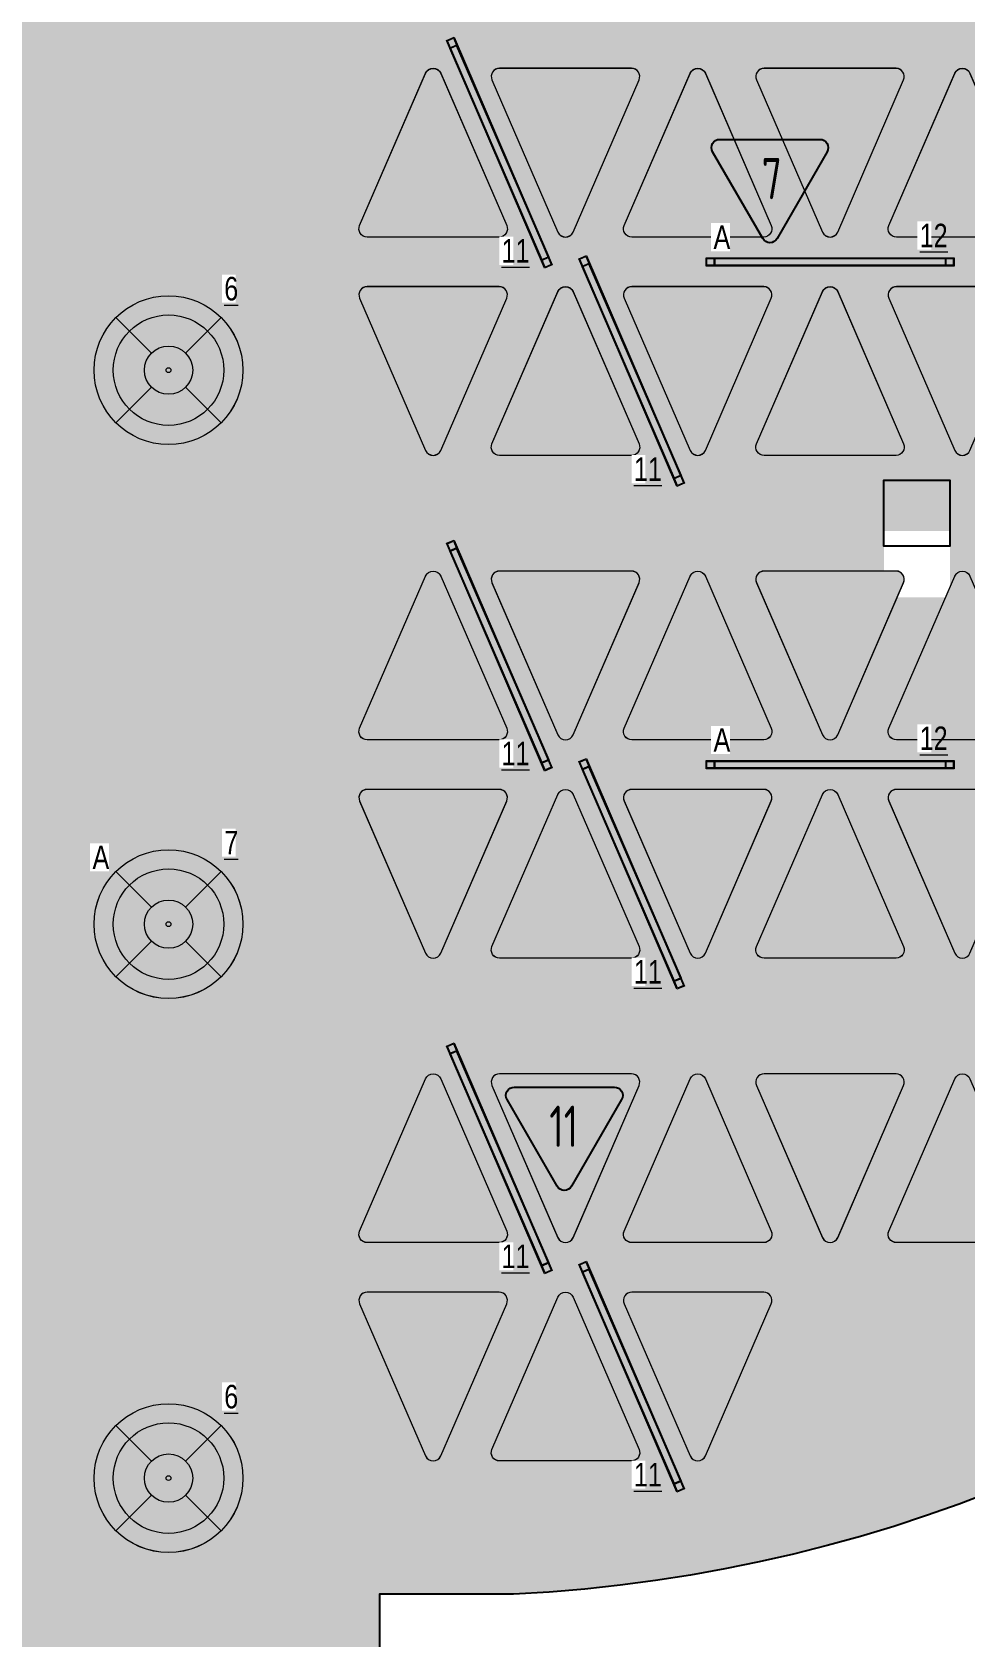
# Model space of a CAD drawing. Header units: millimetres. Extents: x -510890 to 397870, y -45599 to 141350.
# Drawn here: x -64646 to -59006, y 106111 to 115820 of the extents above; entities that cross this region are included whole.
import ezdxf

# ---------------------------------------------------------------- set-up
doc = ezdxf.new("R2010")
doc.units = ezdxf.units.MM
for name, color, linetype, lineweight in [('_ЭОМ_ОБЩ_Освещение_текст тип светильника', 172, 'Continuous', 50), ('_ЭОМ_светильник А', 1, 'Continuous', 35), ('_ЭОМ_светильник Р', 4, 'Continuous', 35), ('АР_Потолки_Штриховка', 252, 'Continuous', 0)]:
    doc.layers.add(name, color=color, linetype=linetype, lineweight=lineweight)
doc.layers.add('RAL 9010', color=7, linetype='Continuous')
doc.layers.add('X-ref Light', color=250, linetype='Continuous')
for name, color, linetype, lineweight, true_color in [('АР_Потолок_RAL 095 85 40', 7, 'Continuous', 5, 0xddc87a), ('АР_Потолок_RAL 100 70 20', 7, 'Continuous', 5, 0xb3ac85), ('АР_Потолок_Покраска', 7, 'Continuous', 5, 0x007399)]:
    doc.layers.add(name, color=color, linetype=linetype, lineweight=lineweight, true_color=true_color)
doc.layers.get('X-ref Light').off()
doc.styles.add('ISOCPEUR', font='isocpeur.ttf', dxfattribs={"height": 799.9999999999999})
doc.styles.add('ГОСТ', font='cad.shx', dxfattribs={"width": 0.8})

# ---------------------------------------------------------------- blocks, each defined once
blk = doc.blocks.new('A$C4757d704')
at = {"true_color": 0xf8f6b0, "transparency": 33554687}
h = blk.add_hatch(color=51, dxfattribs=at)
h.dxf.hatch_style = 1
h.paths.add_polyline_path([(213.8624240825741, 686.4852035840837), (131.8888672508434, 768.4587604158228, 0.198841386224367), (0.1738138333512325, 450.347627666637, 0.1989833504630757), (132.0626810841545, 132.06268108414), (213.8624240825695, 213.8624240825578, -0.1989123673796465), (115.9790415045762, 450.1738138333185, -0.1989123673796514)])
edge = h.paths.add_edge_path()
edge.add_arc((450.1738138333512, 450.1738138333185), 334.194772328775, 135.0000000000014, 180)
edge.add_arc((450.1738138333512, 450.1738138333185), 334.194772328775, 180, 224.9999999999975)
edge.add_line((213.8624240825695, 213.8624240825578), (346.9345847065837, 346.9345847065766))
edge.add_ellipse((450.1738138333512, 450.1738138333185), major_axis=(-146.0023180000051, 0), ratio=0.9999999999999303, start_angle=315.0000000000051, end_angle=404.9999999999949, ccw=False)
edge.add_line((346.9345847065838, 553.4130429600605), (213.8624240825741, 686.4852035840837))
edge = h.paths.add_edge_path()
edge.add_line((213.8624240825741, 686.4852035840837), (346.9345847065837, 553.4130429600605))
edge.add_ellipse((450.1738138333512, 450.1738138333185), major_axis=(-146.0023180000051, 0), ratio=0.9999999999999303, start_angle=225.000000000002, end_angle=315.0000000000051, ccw=False)
edge.add_line((553.4130429601197, 553.4130429600615), (686.4852035841284, 686.4852035840837))
edge.add_arc((450.1738138333512, 450.1738138333185), 334.1947723287751, 44.99999999999855, 135.0000000000014)
h.paths.add_polyline_path([(131.8888672508434, 768.4587604158228), (213.8624240825741, 686.4852035840837, -0.4142135623731099), (686.4852035841284, 686.4852035840837), (768.4587604158592, 768.4587604158228, 0.4143735626423198)])
h.paths.add_polyline_path([(768.4587604158592, 768.4587604158228), (686.4852035841284, 686.4852035840837, -0.1989123673796514), (784.3685861621262, 450.1738138333185, -0.1989123673796514), (686.4852035841284, 213.8624240825533), (768.2849465825407, 132.0626810841327, 0.1989833504630816), (900.1738138333512, 450.347627666637, 0.198841386224367)])
edge = h.paths.add_edge_path()
edge.add_line((686.4852035841284, 686.4852035840837), (553.4130429601175, 553.4130429600593))
edge.add_ellipse((450.1738138333512, 450.1738138333185), major_axis=(-146.0023180000051, 0), ratio=0.9999999999999303, start_angle=495.000000000005, end_angle=585.000000000002, ccw=False)
edge.add_line((553.4130429601188, 346.9345847065764), (686.4852035841284, 213.8624240825533))
edge.add_arc((450.1738138333512, 450.1738138333185), 334.194772328775, 315.0000000000014, 360)
edge.add_arc((450.1738138333513, 450.1738138333185), 334.194772328775, 0, 44.99999999999856)
edge = h.paths.add_edge_path()
edge.add_ellipse((450.1738138333512, 450.1738138333185), major_axis=(-146.0023180000051, 0), ratio=0.9999999999999303, start_angle=404.9999999999949, end_angle=495.000000000005, ccw=False)
edge.add_line((346.9345847065837, 346.9345847065765), (213.8624240825695, 213.8624240825578))
edge.add_arc((450.1738138333512, 450.1738138333185), 334.194772328775, 224.9999999999975, 315.0000000000014)
edge.add_line((686.4852035841284, 213.8624240825533), (553.4130429601188, 346.9345847065764))
h.paths.add_polyline_path([(768.2849465825407, 132.0626810841327), (686.4852035841284, 213.8624240825533, -0.4142135623731155), (213.8624240825695, 213.8624240825578), (132.0626810841545, 132.06268108414, 0.4140535802038305)])
edge = h.paths.add_edge_path()
edge.add_ellipse((450.1738138333512, 450.1738138333185), major_axis=(-146.0023180000051, 0), ratio=0.9999999999999303, start_angle=495.000000000005, end_angle=585.0000000000019)
edge.add_ellipse((450.1738138333512, 450.1738138333185), major_axis=(-146.0023180000051, 0), ratio=0.9999999999999303, start_angle=225.000000000002, end_angle=315.0000000000051)
edge.add_ellipse((450.1738138333512, 450.1738138333185), major_axis=(-146.0023180000051, 0), ratio=0.9999999999999303, start_angle=315.0000000000051, end_angle=404.9999999999948)
edge.add_ellipse((450.1738138333512, 450.1738138333185), major_axis=(-146.0023180000051, 0), ratio=0.9999999999999303, start_angle=404.9999999999948, end_angle=495.000000000005)
edge = h.paths.add_edge_path(flags=0)
edge.add_ellipse((450.1738138333512, 450.1738138333185), major_axis=(-14.60023180000948, 0), ratio=0.999999999998702, start_angle=0, end_angle=360)
edge = h.paths.add_edge_path(flags=16)
edge.add_ellipse((450.1738138333512, 450.1738138333185), major_axis=(-14.60023180000948, 0), ratio=0.999999999998702, start_angle=0, end_angle=360)
at = {"layer": 'АР_Потолки_Штриховка', "color": 18, "ltscale": 100, "true_color": 0x000000}
for points in [[(131.8528573591811, 768.4947703074849), (346.9345847065761, 553.4130429600682)], [(768.4947703075213, 768.4947703074849), (553.4130429601264, 553.4130429600682)], [(346.9345847065761, 346.9345847065688), (131.8528573591811, 131.8528573591666)], [(553.4130429601264, 346.9345847065688), (768.4947703075213, 131.852857359152)]]:
    blk.add_lwpolyline(points, dxfattribs=at)
for centre, radius in [((450.1738138333512, 450.347627666637), 450), ((450.1738138333512, 450.1738138333185), 334.194772328775)]:
    blk.add_circle(centre, radius, dxfattribs=at)
for major_axis, ratio, start_param, end_param in [((-146.0023180000051, 0), 0.9999999999999303, 3.926990816987276, 10.21017612416686), ((-146.0023180000051, 0), 0.9999999999999303, 3.926990816987276, 10.21017612416686), ((-14.60023180000948, 0), 0.999999999998702, 3.926990816987891, 10.21017612416748)]:
    blk.add_ellipse((450.1738138333512, 450.1738138333185), major_axis=major_axis, ratio=ratio, start_param=start_param, end_param=end_param, dxfattribs=at)
blk = doc.blocks.new('RVE-PLS5070-1500-P')
at = {"color": 0, "linetype": 'ByBlock', "lineweight": -2, "ltscale": 40}
for points in [[(750, -25), (-750, -25), (-750, 25), (750, 25)], [(745, -20), (-745, -20), (-745, 20), (745, 20)]]:
    blk.add_lwpolyline(points, close=True, dxfattribs=at)
blk = doc.blocks.new('светильник школа коридор')
at = {"color": 0, "linetype": 'ByBlock', "lineweight": -2}
for points in [[(-318.3209564741701, 318.3209564741665), (-103.2392291267752, 103.2392291267497)], [(318.3209564741701, 318.3209564741665), (103.2392291267752, 103.2392291267497)], [(-103.2392291267752, -103.2392291267497), (-318.3209564741701, -318.3209564741519)], [(103.2392291267752, -103.2392291267497), (318.3209564741701, -318.3209564741665)]]:
    blk.add_lwpolyline(points, dxfattribs=at)
blk.add_circle((0, 0), 334.194772328775, dxfattribs=at)
for major_axis, ratio, start_param, end_param in [((-450.1738138333509, 0), 0.999999999999928, 3.926990816987278, 10.21017612416686), ((-146.0023180000051, 0), 0.9999999999999303, 3.926990816987276, 10.21017612416686), ((-146.0023180000051, 0), 0.9999999999999303, 3.926990816987276, 10.21017612416686), ((-14.60023180000948, 0), 0.999999999998702, 3.926990816987891, 10.21017612416748)]:
    blk.add_ellipse((0, 0), major_axis=major_axis, ratio=ratio, start_param=start_param, end_param=end_param, dxfattribs=at)

msp = doc.modelspace()

# ---------------------------------------------------------------- hatches: boundary and pattern name
at = {"layer": 'RAL 9010', "ltscale": 100, "true_color": 0xe1be89}
h = msp.add_hatch(color=31, dxfattribs=at)
h.dxf.hatch_style = 1
h.paths.add_polyline_path([(-60574.93872545763, 115570.5569352631, 0.6566107861821062), (-60666.6993961187, 115570.5569352631), (-61065.55078418433, 114649.8063958763, 0.5396909000704397), (-61019.67044902113, 114579.9319190497), (-60221.96767303203, 114579.9319190497, 0.539690900070439), (-60176.08733758154, 114649.8063963139)])
h = msp.add_hatch(color=31, dxfattribs=at)
h.dxf.hatch_style = 1
h.paths.add_polyline_path([(-62266.69939611963, 113289.3069028384, 0.6566107862158973), (-62174.93872545669, 113289.3069028384), (-61776.08733759615, 114210.057441871, 0.5396909000551943), (-61821.96767299289, 114279.9319190497), (-62619.67044906027, 114279.9319190497, 0.5396909000551955), (-62665.55078416971, 114210.0574423085)])
h = msp.add_hatch(color=31, dxfattribs=at)
h.dxf.hatch_style = 1
h.paths.add_polyline_path([(-60265.55078418527, 113329.0558565713, 0.5396909000551949), (-60219.67044902113, 113259.1813797469), (-59421.96767303203, 113259.1813797469, 0.5396909000551949), (-59376.0873375806, 113329.0558570089), (-59774.93872545669, 114249.8063960774, 0.6566107862158973), (-59866.69939611963, 114249.8063960774)])
h = msp.add_hatch(color=31, dxfattribs=at)
h.dxf.hatch_style = 1
h.paths.add_polyline_path([(-60976.0873375806, 112489.3069024849, 0.539690900055195), (-61021.96767303203, 112559.1813797469), (-61819.67044902113, 112559.1813797469, 0.5396909000551948), (-61865.55078418527, 112489.3069029224), (-61466.69939611963, 111568.5563634164, 0.6566107862158973), (-61374.93872545669, 111568.5563634164)])
h = msp.add_hatch(color=31, dxfattribs=at)
h.dxf.hatch_style = 1
h.paths.add_polyline_path([(-58974.93872545763, 112529.0558566575, 0.6566107861821062), (-59066.6993961187, 112529.0558566575), (-59465.55078418433, 111608.3053172707, 0.5396909000704397), (-59419.67044902113, 111538.430840444), (-58621.96767303203, 111538.430840444, 0.539690900070439), (-58576.08733758154, 111608.3053177082)])
h = msp.add_hatch(color=31, dxfattribs=at)
h.dxf.hatch_style = 1
h.paths.add_polyline_path([(-61019.67044906027, 111238.430840444, 0.5396909000551953), (-61065.55078416971, 111168.5563637029), (-60666.69939611963, 110247.8058242328, 0.6566107862158973), (-60574.93872545669, 110247.8058242328), (-60176.08733759615, 111168.5563632653, 0.5396909000551949), (-60221.96767299289, 111238.430840444)])
h = msp.add_hatch(color=31, dxfattribs=at)
h.dxf.hatch_style = 1
h.paths.add_polyline_path([(-62174.93872545763, 109487.5547780518, 0.6566107861821062), (-62266.6993961187, 109487.5547780518), (-62665.55078418433, 108566.804238665, 0.5396909000704397), (-62619.67044902113, 108496.9297618384), (-61821.96767303203, 108496.9297618384, 0.539690900070439), (-61776.08733758154, 108566.8042391026)])
h = msp.add_hatch(color=31, dxfattribs=at)
h.dxf.hatch_style = 1
h.paths.add_polyline_path([(-59866.69939611963, 108527.0552848107, 0.6566107862158973), (-59774.93872545669, 108527.0552848107), (-59376.0873375806, 109447.8058238792, 0.5396909000551949), (-59421.96767303203, 109517.6803011412), (-60219.67044902113, 109517.6803011412, 0.5396909000551949), (-60265.55078418527, 109447.8058243168)])
h = msp.add_hatch(color=31, dxfattribs=at)
h.dxf.hatch_style = 1
h.paths.add_polyline_path([(-61374.93872545669, 108166.8042388661, 0.6566107862158973), (-61466.69939611963, 108166.8042388661), (-61865.55078418527, 107246.05369936, 0.5396909000551949), (-61819.67044902113, 107176.1792225356), (-61021.96767303203, 107176.1792225356, 0.5396909000551945), (-60976.0873375806, 107246.0536997976)])
at = {"layer": 'АР_Потолки_Штриховка', "ltscale": 100, "true_color": 0xf8f6b0}
h = msp.add_hatch(color=51, dxfattribs=at)
h.dxf.hatch_style = 1
h.paths.add_polyline_path([(-61526.23800943852, 114460.5081544036), (-62078.71103380681, 115735.9976959342), (-62115.41530130864, 115720.0981143827), (-61562.94227694035, 114444.6085727329)])
h = msp.add_hatch(color=51, dxfattribs=at)
h.dxf.hatch_style = 1
h.paths.add_polyline_path([(-60726.23800943852, 113139.7576151604), (-61278.71103380681, 114415.247156691), (-61315.41530130864, 114399.3475751395), (-60762.94227694035, 113123.8580334897)])
h = msp.add_hatch(color=51, dxfattribs=at)
h.dxf.hatch_style = 1
h.paths.add_polyline_path([(-60515.81817816258, 114449.9319190497), (-59125.81817816258, 114449.9319190497), (-59125.81817816258, 114409.9319190497), (-60515.81817816258, 114409.9319190497)])
h = msp.add_hatch(color=51, dxfattribs=at)
h.dxf.hatch_style = 1
h.paths.add_polyline_path([(-61526.23800943852, 111419.007075798), (-62078.71103380681, 112694.4966173286), (-62115.41530130864, 112678.597035777), (-61562.94227694035, 111403.1074941272)])
h = msp.add_hatch(color=51, dxfattribs=at)
h.dxf.hatch_style = 1
h.paths.add_polyline_path([(-60726.23800943852, 110098.2565365548), (-61278.71103380681, 111373.7460780854), (-61315.41530130864, 111357.8464965338), (-60762.94227694035, 110082.356954884)])
h = msp.add_hatch(color=51, dxfattribs=at)
h.dxf.hatch_style = 1
h.paths.add_polyline_path([(-60515.81817816258, 111408.430840444), (-59125.81817816258, 111408.430840444), (-59125.81817816258, 111368.430840444), (-60515.81817816258, 111368.430840444)])
h = msp.add_hatch(color=51, dxfattribs=at)
h.dxf.hatch_style = 1
h.paths.add_polyline_path([(-61526.23800943852, 108377.5059971923), (-62078.71103380681, 109652.9955387229), (-62115.41530130864, 109637.0959571714), (-61562.94227694035, 108361.6064155216)])
h = msp.add_hatch(color=51, dxfattribs=at)
h.dxf.hatch_style = 1
h.paths.add_polyline_path([(-60726.23800943852, 107056.7554579491), (-61278.71103380681, 108332.2449994797), (-61315.41530130864, 108316.3454179282), (-60762.94227694035, 107040.8558762784)])
at = {"layer": 'АР_Потолок_RAL 095 85 40', "transparency": 33554687}
h = msp.add_hatch(color=256, dxfattribs=at)
h.dxf.hatch_style = 1
h.paths.add_polyline_path([(-60976.0873375806, 115530.8079810905, 0.539690900055195), (-61021.96767303203, 115600.6824583525), (-61819.67044902113, 115600.6824583525, 0.5396909000551948), (-61865.55078418527, 115530.8079815281), (-61466.69939611963, 114610.057442022, 0.6566107862158973), (-61374.93872545669, 114610.057442022)])
h = msp.add_hatch(color=256, dxfattribs=at)
h.dxf.hatch_style = 1
h.paths.add_polyline_path([(-58974.93872545763, 115570.5569352631, 0.6566107861821062), (-59066.6993961187, 115570.5569352631), (-59465.55078418433, 114649.8063958763, 0.5396909000704397), (-59419.67044902113, 114579.9319190497), (-58621.96767303203, 114579.9319190497, 0.539690900070439), (-58576.08733758154, 114649.8063963139)])
h = msp.add_hatch(color=256, dxfattribs=at)
h.dxf.hatch_style = 1
h.paths.add_polyline_path([(-61019.67044906027, 114279.9319190497, 0.5396909000551953), (-61065.55078416971, 114210.0574423085), (-60666.69939611963, 113289.3069028384, 0.6566107862158973), (-60574.93872545669, 113289.3069028384), (-60176.08733759615, 114210.057441871, 0.5396909000551949), (-60221.96767299289, 114279.9319190497)])
h = msp.add_hatch(color=256, dxfattribs=at)
h.dxf.hatch_style = 1
h.paths.add_polyline_path([(-62174.93872545763, 112529.0558566575, 0.6566107861821062), (-62266.6993961187, 112529.0558566575), (-62665.55078418433, 111608.3053172707, 0.5396909000704397), (-62619.67044902113, 111538.430840444), (-61821.96767303203, 111538.430840444, 0.539690900070439), (-61776.08733758154, 111608.3053177082)])
h = msp.add_hatch(color=256, dxfattribs=at)
h.dxf.hatch_style = 1
h.paths.add_polyline_path([(-59866.69939611963, 111568.5563634164, 0.6566107862158973), (-59774.93872545669, 111568.5563634164), (-59376.0873375806, 112489.3069024849, 0.5396909000551949), (-59421.96767303203, 112559.1813797469), (-60219.67044902113, 112559.1813797469, 0.5396909000551949), (-60265.55078418527, 112489.3069029224)])
h = msp.add_hatch(color=256, dxfattribs=at)
h.dxf.hatch_style = 1
h.paths.add_polyline_path([(-61374.93872545669, 111208.3053174717, 0.6566107862158973), (-61466.69939611963, 111208.3053174717), (-61865.55078418527, 110287.5547779657, 0.5396909000551949), (-61819.67044902113, 110217.6803011412), (-61021.96767303203, 110217.6803011412, 0.5396909000551945), (-60976.0873375806, 110287.5547784032)])
h = msp.add_hatch(color=256, dxfattribs=at)
h.dxf.hatch_style = 1
h.paths.add_polyline_path([(-59066.69939611963, 110247.8058242328, 0.6566107862158973), (-58974.93872545669, 110247.8058242328), (-58576.08733759615, 111168.5563632653, 0.5396909000551943), (-58621.96767299289, 111238.430840444), (-59419.67044906027, 111238.430840444, 0.5396909000551955), (-59465.55078416971, 111168.5563637029)])
h = msp.add_hatch(color=256, dxfattribs=at)
h.dxf.hatch_style = 1
h.paths.add_polyline_path([(-60574.93872545763, 109487.5547780518, 0.6566107861821062), (-60666.6993961187, 109487.5547780518), (-61065.55078418433, 108566.804238665, 0.5396909000704397), (-61019.67044902113, 108496.9297618384), (-60221.96767303203, 108496.9297618384, 0.539690900070439), (-60176.08733758154, 108566.8042391026)])
h = msp.add_hatch(color=256, dxfattribs=at)
h.dxf.hatch_style = 1
h.paths.add_polyline_path([(-62266.69939611963, 107206.3047456271, 0.6566107862158973), (-62174.93872545669, 107206.3047456271), (-61776.08733759615, 108127.0552846597, 0.5396909000551943), (-61821.96767299289, 108196.9297618384), (-62619.67044906027, 108196.9297618384, 0.5396909000551955), (-62665.55078416971, 108127.0552850972)])
at = {"layer": 'АР_Потолок_RAL 100 70 20', "transparency": 33554687}
h = msp.add_hatch(color=256, dxfattribs=at)
h.dxf.hatch_style = 1
h.paths.add_polyline_path([(-62174.93872545763, 115570.5569352631, 0.6566107861821062), (-62266.6993961187, 115570.5569352631), (-62665.55078418433, 114649.8063958763, 0.5396909000704397), (-62619.67044902113, 114579.9319190497), (-61821.96767303203, 114579.9319190497, 0.539690900070439), (-61776.08733758154, 114649.8063963139)])
h = msp.add_hatch(color=256, dxfattribs=at)
h.dxf.hatch_style = 1
h.paths.add_polyline_path([(-59866.69939611963, 114610.057442022, 0.6566107862158973), (-59774.93872545669, 114610.057442022), (-59376.0873375806, 115530.8079810905, 0.5396909000551949), (-59421.96767303203, 115600.6824583525), (-60219.67044902113, 115600.6824583525, 0.5396909000551949), (-60265.55078418527, 115530.8079815281)])
h = msp.add_hatch(color=256, dxfattribs=at)
h.dxf.hatch_style = 1
h.paths.add_polyline_path([(-61374.93872545669, 114249.8063960774, 0.6566107862158973), (-61466.69939611963, 114249.8063960774), (-61865.55078418527, 113329.0558565713, 0.5396909000551949), (-61819.67044902113, 113259.1813797469), (-61021.96767303203, 113259.1813797469, 0.5396909000551945), (-60976.0873375806, 113329.0558570089)])
h = msp.add_hatch(color=256, dxfattribs=at)
h.dxf.hatch_style = 1
h.paths.add_polyline_path([(-59066.69939611963, 113289.3069028384, 0.6566107862158973), (-58974.93872545669, 113289.3069028384), (-58576.08733759615, 114210.057441871, 0.5396909000551943), (-58621.96767299289, 114279.9319190497), (-59419.67044906027, 114279.9319190497, 0.5396909000551955), (-59465.55078416971, 114210.0574423085)])
h = msp.add_hatch(color=256, dxfattribs=at)
h.dxf.hatch_style = 1
h.paths.add_polyline_path([(-60574.93872545763, 112529.0558566575, 0.6566107861821062), (-60666.6993961187, 112529.0558566575), (-61065.55078418433, 111608.3053172707, 0.5396909000704397), (-61019.67044902113, 111538.430840444), (-60221.96767303203, 111538.430840444, 0.539690900070439), (-60176.08733758154, 111608.3053177082)])
h = msp.add_hatch(color=256, dxfattribs=at)
h.dxf.hatch_style = 1
h.paths.add_polyline_path([(-62266.69939611963, 110247.8058242328, 0.6566107862158973), (-62174.93872545669, 110247.8058242328), (-61776.08733759615, 111168.5563632653, 0.5396909000551943), (-61821.96767299289, 111238.430840444), (-62619.67044906027, 111238.430840444, 0.5396909000551955), (-62665.55078416971, 111168.5563637029)])
h = msp.add_hatch(color=256, dxfattribs=at)
h.dxf.hatch_style = 1
h.paths.add_polyline_path([(-60265.55078418527, 110287.5547779657, 0.5396909000551949), (-60219.67044902113, 110217.6803011412), (-59421.96767303203, 110217.6803011412, 0.5396909000551949), (-59376.0873375806, 110287.5547784032), (-59774.93872545669, 111208.3053174717, 0.6566107862158973), (-59866.69939611963, 111208.3053174717)])
h = msp.add_hatch(color=256, dxfattribs=at)
h.dxf.hatch_style = 1
h.paths.add_polyline_path([(-60976.0873375806, 109447.8058238792, 0.539690900055195), (-61021.96767303203, 109517.6803011412), (-61819.67044902113, 109517.6803011412, 0.5396909000551948), (-61865.55078418527, 109447.8058243168), (-61466.69939611963, 108527.0552848107, 0.6566107862158973), (-61374.93872545669, 108527.0552848107)])
h = msp.add_hatch(color=256, dxfattribs=at)
h.dxf.hatch_style = 1
h.paths.add_polyline_path([(-58974.93872545763, 109487.5547780518, 0.6566107861821062), (-59066.6993961187, 109487.5547780518), (-59465.55078418433, 108566.804238665, 0.5396909000704397), (-59419.67044902113, 108496.9297618384), (-58621.96767303203, 108496.9297618384, 0.539690900070439), (-58576.08733758154, 108566.8042391026)])
h = msp.add_hatch(color=256, dxfattribs=at)
h.dxf.hatch_style = 1
h.paths.add_polyline_path([(-61019.67044906027, 108196.9297618384, 0.5396909000551953), (-61065.55078416971, 108127.0552850972), (-60666.69939611963, 107206.3047456271, 0.6566107862158973), (-60574.93872545669, 107206.3047456271), (-60176.08733759615, 108127.0552846597, 0.5396909000551949), (-60221.96767299289, 108196.9297618384)])
at = {"layer": 'АР_Потолок_Покраска'}
h = msp.add_hatch(dxfattribs=at)
h.set_pattern_fill('CROSS', color=256, scale=25)
h.set_pattern_definition([(0, (0, 0), (158.75, 158.75), [79.375, -238.125]), (90, (39.6875, -39.6875), (-158.75, 158.75), [79.375, -238.125])])
h.paths.add_polyline_path([(-59095.75909551562, 112400.6824583648), (-59495.75909551562, 112400.6824583648), (-59495.75909551556, 112800.6824583648), (-59095.75909551565, 112800.6824583648)], flags=16)
edge = h.paths.add_edge_path()
edge.add_line((-75318.65711988448, 112800.6872824757), (-75318.65621402282, 118400.7051538053))
edge.add_line((-75318.65621402282, 118400.7051538053), (-52995.75909551513, 118400.6824583647))
edge.add_line((-52995.75909551513, 118400.6824583647), (-52995.75909551525, 124800.6824583525))
edge.add_line((-52995.75909551525, 124800.6824583525), (-53495.75909551539, 124800.6824583525))
edge.add_line((-53495.75909551539, 124800.6824583525), (-53495.75909551539, 124500.6824583525))
edge.add_line((-53495.75909551539, 124500.6824583525), (-59095.75909551562, 124500.6824583525))
edge.add_line((-59095.75909551562, 124500.6824583525), (-59095.75909551562, 127350.6824583525))
edge.add_line((-59095.75909551562, 127350.6824583525), (-49605.75909737786, 127350.6824583523))
edge.add_line((-49605.75909737786, 127350.6824583523), (-49605.75910657821, 124550.6824583525))
edge.add_line((-49605.75910657821, 124550.6824583525), (-47965.75909551531, 124550.6824583525))
edge.add_line((-47965.75909551531, 124550.6824583525), (-47965.75909551531, 121094.6499491803))
edge.add_line((-47965.75909551531, 121094.6499491803), (-47195.9223950997, 121094.6499491803))
edge.add_line((-47195.9223950997, 121094.6499491803), (-47195.85140171847, 118800.6824583525))
edge.add_line((-47195.85140171847, 118800.6824583525), (-47495.75909551527, 118800.6824583525))
edge.add_line((-47495.75909551527, 118800.6824583525), (-47495.75909551527, 118400.6824583525))
edge.add_line((-47495.75909551527, 118400.6824583525), (-47195.75909551528, 118400.6824583648))
edge.add_line((-47195.75909551528, 118400.6824583648), (-47195.75909551528, 115850.6824583648))
edge.add_line((-47195.75909551528, 115850.6824583648), (-53060.75909551539, 115850.6824583603))
edge.add_line((-53060.75909551539, 115850.6824583603), (-53060.75909551102, 114910.6824584058))
edge.add_arc((-62185.86614970997, 115502.5789154782), 9144.283469276654, 272.8206375194019, 356.28873106615686, ccw=False)
edge.add_line((-61735.88026475391, 106369.3739539203), (-62545.88026494134, 106369.3739539417))
edge.add_line((-62545.88026494134, 106369.3739539417), (-62545.88150275618, 102401.5583957712))
edge.add_line((-62545.88150275618, 102401.5583957712), (-65255.75701391246, 102401.5583957712))
edge.add_line((-65255.75701391246, 102401.5583957712), (-65255.75701391246, 106400.6824583525))
edge.add_line((-65255.75701391246, 106400.6824583525), (-65095.759095516, 106400.6824583525))
edge.add_line((-65095.759095516, 106400.6824583525), (-65095.75909551579, 112800.6824583525))
edge.add_line((-65095.75909551579, 112800.6824583525), (-75318.65711988448, 112800.6872824757))

# ---------------------------------------------------------------- linework, layer by layer
for points in [[(-75318.65621402282, 118400.7051538053), (-52995.75909551513, 118400.6824583647), (-52995.75909551525, 124800.6824583525), (-53495.75909551539, 124800.6824583525), (-53495.75909551539, 124500.6824583525), (-59095.75909551562, 124500.6824583525), (-59095.75909551562, 127350.6824583525), (-49605.75909737786, 127350.6824583523), (-49605.75910657821, 124550.6824583525), (-47965.75909551531, 124550.6824583525), (-47965.75909551531, 121094.6499491803), (-47195.9223950997, 121094.6499491803), (-47195.85140171847, 118800.6824583525), (-47495.75909551527, 118800.6824583525), (-47495.75909551527, 118400.6824583525), (-47195.75909551528, 118400.6824583648), (-47195.75909551528, 115850.6824583648), (-53060.75909551539, 115850.6824583603), (-53060.75909551102, 114910.6824584058, -0.3812035354375316), (-61735.88026475391, 106369.3739539203), (-62545.88026494134, 106369.3739539417), (-62545.88150275618, 102401.5583957712)], [(-60488.08263973687, 115170.5775742039), (-59881.86469900753, 115170.5775742037, -0.5773494962845065), (-59838.56344989064, 115095.577811508), (-60141.67233440716, 114570.5778232998, -0.5773541042744643), (-60228.27516241866, 114570.5778232998), (-60531.38382438238, 115095.5774260365, -0.5773491286020777), (-60488.08263973687, 115170.5775742039, -1.710881644036777e-06)], [(-61730.96299019877, 109437.3507731706), (-61124.74504891459, 109437.3507731706, -0.5773494962845065), (-61081.44380036418, 109362.3510105163), (-61384.5526842219, 108837.351022318, -0.5773541042744643), (-61471.15551224772, 108837.351022318), (-61774.26417485301, 109362.3506249934, -0.5773491286020777), (-61730.96299019877, 109437.3507731706, -1.710881644036777e-06)]]:
    msp.add_lwpolyline(points, format="xyb")
for points in [[(-59095.75909551561, 112709.1813791325), (-59495.75909551561, 112709.1813791325), (-59495.75909551555, 113109.1813791325), (-59095.75909551564, 113109.1813791324)], [(-59095.75909551561, 112709.1813791325), (-59495.75909551561, 112709.1813791325), (-59495.75909551555, 113109.1813791325), (-59095.75909551564, 113109.1813791324)], [(-59495.75909551558, 113109.1813797469), (-59095.75909551561, 113109.1813797469), (-59095.75909551561, 112709.1813797469), (-59495.75909551558, 112709.1813797469)]]:
    msp.add_lwpolyline(points, close=True)
at = {"layer": 'АР_Потолки_Штриховка', "color": 18, "ltscale": 100, "true_color": 0x000000}
for points in [[(-61519.64380930425, 114457.9156772012), (-62076.11044786931, 115742.5731772298), (-62121.99078272343, 115722.698700201), (-61565.52414415837, 114438.0412001724)], [(-61526.21929071904, 114460.5162630195), (-62078.71103380681, 115735.9976959342), (-62115.41530130864, 115720.0981143827), (-61562.92355822087, 114444.616681468)], [(-60719.64380930425, 113137.165137958), (-61276.11044786931, 114421.8226379866), (-61321.99078272343, 114401.9481609578), (-60765.52414415837, 113117.2906609292)], [(-60726.21929071904, 113139.7657237763), (-61278.71103380681, 114415.247156691), (-61315.41530130864, 114399.3475751395), (-60762.92355822087, 113123.8661422247)], [(-60520.81817816258, 114454.9319190497), (-59120.81817816258, 114454.9319190497), (-59120.81817816258, 114404.9319190497), (-60520.81817816258, 114404.9319190497)], [(-60515.81817816258, 114449.9319190497), (-59125.81817816258, 114449.9319190497), (-59125.81817816258, 114409.9319190497), (-60515.81817816258, 114409.9319190497)], [(-61519.64380930425, 111416.4145985956), (-62076.11044786931, 112701.0720986242), (-62121.99078272343, 112681.1976215953), (-61565.52414415837, 111396.5401215667)], [(-61526.21929071904, 111419.0151844139), (-62078.71103380681, 112694.4966173286), (-62115.41530130864, 112678.597035777), (-61562.92355822087, 111403.1156028623)], [(-60719.64380930425, 110095.6640593523), (-61276.11044786931, 111380.321559381), (-61321.99078272343, 111360.4470823521), (-60765.52414415837, 110075.7895823235)], [(-60726.21929071904, 110098.2646451706), (-61278.71103380681, 111373.7460780854), (-61315.41530130864, 111357.8464965338), (-60762.92355822087, 110082.3650636191)], [(-60520.81817816258, 111413.430840444), (-59120.81817816258, 111413.430840444), (-59120.81817816258, 111363.430840444), (-60520.81817816258, 111363.430840444)], [(-60515.81817816258, 111408.430840444), (-59125.81817816258, 111408.430840444), (-59125.81817816258, 111368.430840444), (-60515.81817816258, 111368.430840444)], [(-61519.64380930425, 108374.9135199899), (-62076.11044786931, 109659.5710200185), (-62121.99078272343, 109639.6965429897), (-61565.52414415837, 108355.0390429611)], [(-61526.21929071904, 108377.5141058082), (-62078.71103380681, 109652.9955387229), (-62115.41530130864, 109637.0959571714), (-61562.92355822087, 108361.6145242567)], [(-60719.64380930425, 107054.1629807467), (-61276.11044786931, 108338.8204807753), (-61321.99078272343, 108318.9460037465), (-60765.52414415837, 107034.2885037178)], [(-60726.21929071904, 107056.763566565), (-61278.71103380681, 108332.2449994797), (-61315.41530130864, 108316.3454179282), (-60762.92355822087, 107040.8639850134)]]:
    msp.add_lwpolyline(points, close=True, dxfattribs=at)
at = {"layer": 'АР_Потолки_Штриховка', "color": 18, "lineweight": 18, "ltscale": 100, "true_color": 0x000000}
for points in [[(-61519.64380930441, 114457.4167564336), (-62076.11044786948, 115742.0742564622), (-62121.9907827236, 115722.1997794333), (-61565.52414415854, 114437.5422794047)], [(-61526.21929071921, 114460.0173422519), (-62078.71103380698, 115735.4987751666), (-62115.41530130881, 115719.5991936151), (-61562.92355822104, 114444.1177607003)], [(-60719.64380930441, 113136.6662171904), (-61276.11044786948, 114421.323717219), (-61321.9907827236, 114401.4492401901), (-60765.52414415854, 113116.7917401615)], [(-60726.21929071921, 113139.2668030086), (-61278.71103380698, 114414.7482359234), (-61315.41530130881, 114398.8486543718), (-60762.92355822104, 113123.3672214571)], [(-60520.81817816275, 114454.432998282), (-59120.81817816275, 114454.432998282), (-59120.81817816275, 114404.432998282), (-60520.81817816275, 114404.432998282)], [(-60515.81817816275, 114449.432998282), (-59125.81817816275, 114449.432998282), (-59125.81817816275, 114409.432998282), (-60515.81817816275, 114409.432998282)], [(-61519.64380930441, 111415.9156778279), (-62076.11044786948, 112700.5731778565), (-62121.9907827236, 112680.6987008277), (-61565.52414415854, 111396.0412007991)], [(-61526.21929071921, 111418.5162636462), (-62078.71103380698, 112693.997696561), (-62115.41530130881, 112678.0981150094), (-61562.92355822104, 111402.6166820947)], [(-60719.64380930441, 110095.1651385847), (-61276.11044786948, 111379.8226386133), (-61321.9907827236, 111359.9481615845), (-60765.52414415854, 110075.2906615559)], [(-60726.21929071921, 110097.765724403), (-61278.71103380698, 111373.2471573177), (-61315.41530130881, 111357.3475757662), (-60762.92355822104, 110081.8661428514)], [(-60520.81817816275, 111412.9319196764), (-59120.81817816275, 111412.9319196764), (-59120.81817816275, 111362.9319196764), (-60520.81817816275, 111362.9319196764)], [(-60515.81817816275, 111407.9319196764), (-59125.81817816275, 111407.9319196764), (-59125.81817816275, 111367.9319196764), (-60515.81817816275, 111367.9319196764)], [(-61519.64380930441, 108374.4145992223), (-62076.11044786948, 109659.0720992509), (-62121.9907827236, 109639.197622222), (-61565.52414415854, 108354.5401221934)], [(-61526.21929071921, 108377.0151850406), (-62078.71103380698, 109652.4966179553), (-62115.41530130881, 109636.5970364037), (-61562.92355822104, 108361.115603489)], [(-60719.64380930441, 107053.6640599791), (-61276.11044786948, 108338.3215600077), (-61321.9907827236, 108318.4470829788), (-60765.52414415854, 107033.7895829502)], [(-60726.21929071921, 107056.2646457973), (-61278.71103380698, 108331.7460787121), (-61315.41530130881, 108315.8464971605), (-60762.92355822104, 107040.3650642458)]]:
    msp.add_lwpolyline(points, close=True, dxfattribs=at)
at = {"layer": 'АР_Потолки_Штриховка', "color": 18, "ltscale": 100, "true_color": 0x000000}
for points in [[(-61776.0873374796, 114649.8063960785, -0.5396909000634912), (-61821.9676732874, 114579.9319190497), (-62619.6704492426, 114579.9319190497, -0.5396909000634947), (-62665.55078409673, 114649.8063960785), (-62266.69939611913, 115570.5569352622, -0.6566107861974896), (-62174.9387254572, 115570.5569352622), (-61776.0873374796, 114649.8063960785)], [(-60976.0873374796, 115530.8079813237, 0.5396909000634912), (-61021.9676732874, 115600.6824583525), (-61819.6704492426, 115600.6824583525, 0.5396909000634947), (-61865.55078409673, 115530.8079813237), (-61466.69939611913, 114610.0574420208, 0.6566107861974896), (-61374.9387254572, 114610.0574420208), (-60976.0873374796, 115530.8079813237)], [(-60176.0873374796, 114649.8063960785, -0.5396909000634912), (-60221.9676732874, 114579.9319190497), (-61019.6704492426, 114579.9319190497, -0.5396909000634947), (-61065.55078409673, 114649.8063960785), (-60666.69939611913, 115570.5569352622, -0.6566107861974896), (-60574.9387254572, 115570.5569352622), (-60176.0873374796, 114649.8063960785)], [(-59376.0873374796, 115530.8079813237, 0.5396909000634912), (-59421.9676732874, 115600.6824583525), (-60219.6704492426, 115600.6824583525, 0.5396909000634947), (-60265.55078409673, 115530.8079813237), (-59866.69939611913, 114610.0574420208, 0.6566107861974896), (-59774.9387254572, 114610.0574420208), (-59376.0873374796, 115530.8079813237)], [(-58576.0873374796, 114649.8063960785, -0.5396909000634912), (-58621.9676732874, 114579.9319190497), (-59419.6704492426, 114579.9319190497, -0.5396909000634947), (-59465.55078409673, 114649.8063960785), (-59066.69939611913, 115570.5569352622, -0.6566107861974896), (-58974.9387254572, 115570.5569352622), (-58576.0873374796, 114649.8063960785)], [(-61776.0873374796, 114210.0574421401, 0.5396909000634912), (-61821.9676732874, 114279.9319190497), (-62619.6704492426, 114279.9319190497, 0.5396909000634947), (-62665.55078409673, 114210.0574421401), (-62266.69939611913, 113289.3069028372, 0.6566107861974896), (-62174.9387254572, 113289.3069028372), (-61776.0873374796, 114210.0574421401)], [(-60976.0873374796, 113329.0558567757, -0.5396909000634912), (-61021.9676732874, 113259.1813797469), (-61819.6704492426, 113259.1813797469, -0.5396909000634947), (-61865.55078409673, 113329.0558567757), (-61466.69939611913, 114249.8063960785, -0.6566107861974896), (-61374.9387254572, 114249.8063960785), (-60976.0873374796, 113329.0558567757)], [(-60176.0873374796, 114210.0574421401, 0.5396909000634912), (-60221.9676732874, 114279.9319190497), (-61019.6704492426, 114279.9319190497, 0.5396909000634947), (-61065.55078409673, 114210.0574421401), (-60666.69939611913, 113289.3069028372, 0.6566107861974896), (-60574.9387254572, 113289.3069028372), (-60176.0873374796, 114210.0574421401)], [(-59376.0873374796, 113329.0558567757, -0.5396909000634912), (-59421.9676732874, 113259.1813797469), (-60219.6704492426, 113259.1813797469, -0.5396909000634947), (-60265.55078409673, 113329.0558567757), (-59866.69939611913, 114249.8063960785, -0.6566107861974896), (-59774.9387254572, 114249.8063960785), (-59376.0873374796, 113329.0558567757)], [(-58576.0873374796, 114210.0574421401, 0.5396909000634912), (-58621.9676732874, 114279.9319190497), (-59419.6704492426, 114279.9319190497, 0.5396909000634947), (-59465.55078409673, 114210.0574421401), (-59066.69939611913, 113289.3069028372, 0.6566107861974896), (-58974.9387254572, 113289.3069028372), (-58576.0873374796, 114210.0574421401)], [(-61776.0873374796, 111608.3053174729, -0.5396909000634912), (-61821.9676732874, 111538.430840444), (-62619.6704492426, 111538.430840444, -0.5396909000634947), (-62665.55078409673, 111608.3053174729), (-62266.69939611913, 112529.0558566565, -0.6566107861974896), (-62174.9387254572, 112529.0558566565), (-61776.0873374796, 111608.3053174729)], [(-60976.0873374796, 112489.306902718, 0.5396909000634912), (-61021.9676732874, 112559.1813797469), (-61819.6704492426, 112559.1813797469, 0.5396909000634947), (-61865.55078409673, 112489.306902718), (-61466.69939611913, 111568.5563634152, 0.6566107861974896), (-61374.9387254572, 111568.5563634152), (-60976.0873374796, 112489.306902718)], [(-60176.0873374796, 111608.3053174729, -0.5396909000634912), (-60221.9676732874, 111538.430840444), (-61019.6704492426, 111538.430840444, -0.5396909000634947), (-61065.55078409673, 111608.3053174729), (-60666.69939611913, 112529.0558566565, -0.6566107861974896), (-60574.9387254572, 112529.0558566565), (-60176.0873374796, 111608.3053174729)], [(-59376.0873374796, 112489.306902718, 0.5396909000634912), (-59421.9676732874, 112559.1813797469), (-60219.6704492426, 112559.1813797469, 0.5396909000634947), (-60265.55078409673, 112489.306902718), (-59866.69939611913, 111568.5563634152, 0.6566107861974896), (-59774.9387254572, 111568.5563634152), (-59376.0873374796, 112489.306902718)], [(-58576.0873374796, 111608.3053174729, -0.5396909000634912), (-58621.9676732874, 111538.430840444), (-59419.6704492426, 111538.430840444, -0.5396909000634947), (-59465.55078409673, 111608.3053174729), (-59066.69939611913, 112529.0558566565, -0.6566107861974896), (-58974.9387254572, 112529.0558566565), (-58576.0873374796, 111608.3053174729)], [(-61776.0873374796, 111168.5563635344, 0.5396909000634912), (-61821.9676732874, 111238.430840444), (-62619.6704492426, 111238.430840444, 0.5396909000634947), (-62665.55078409673, 111168.5563635344), (-62266.69939611913, 110247.8058242316, 0.6566107861974896), (-62174.9387254572, 110247.8058242316), (-61776.0873374796, 111168.5563635344)], [(-60976.0873374796, 110287.5547781701, -0.5396909000634912), (-61021.9676732874, 110217.6803011412), (-61819.6704492426, 110217.6803011412, -0.5396909000634947), (-61865.55078409673, 110287.5547781701), (-61466.69939611913, 111208.3053174729, -0.6566107861974896), (-61374.9387254572, 111208.3053174729), (-60976.0873374796, 110287.5547781701)], [(-60176.0873374796, 111168.5563635344, 0.5396909000634912), (-60221.9676732874, 111238.430840444), (-61019.6704492426, 111238.430840444, 0.5396909000634947), (-61065.55078409673, 111168.5563635344), (-60666.69939611913, 110247.8058242316, 0.6566107861974896), (-60574.9387254572, 110247.8058242316), (-60176.0873374796, 111168.5563635344)], [(-59376.0873374796, 110287.5547781701, -0.5396909000634912), (-59421.9676732874, 110217.6803011412), (-60219.6704492426, 110217.6803011412, -0.5396909000634947), (-60265.55078409673, 110287.5547781701), (-59866.69939611913, 111208.3053174729, -0.6566107861974896), (-59774.9387254572, 111208.3053174729), (-59376.0873374796, 110287.5547781701)], [(-58576.0873374796, 111168.5563635344, 0.5396909000634912), (-58621.9676732874, 111238.430840444), (-59419.6704492426, 111238.430840444, 0.5396909000634947), (-59465.55078409673, 111168.5563635344), (-59066.69939611913, 110247.8058242316, 0.6566107861974896), (-58974.9387254572, 110247.8058242316), (-58576.0873374796, 111168.5563635344)], [(-61776.0873374796, 108566.8042388672, -0.5396909000634912), (-61821.9676732874, 108496.9297618384), (-62619.6704492426, 108496.9297618384, -0.5396909000634947), (-62665.55078409673, 108566.8042388672), (-62266.69939611913, 109487.5547780508, -0.6566107861974896), (-62174.9387254572, 109487.5547780508), (-61776.0873374796, 108566.8042388672)], [(-60976.0873374796, 109447.8058241124, 0.5396909000634912), (-61021.9676732874, 109517.6803011412), (-61819.6704492426, 109517.6803011412, 0.5396909000634947), (-61865.55078409673, 109447.8058241124), (-61466.69939611913, 108527.0552848095, 0.6566107861974896), (-61374.9387254572, 108527.0552848095), (-60976.0873374796, 109447.8058241124)], [(-60176.0873374796, 108566.8042388672, -0.5396909000634912), (-60221.9676732874, 108496.9297618384), (-61019.6704492426, 108496.9297618384, -0.5396909000634947), (-61065.55078409673, 108566.8042388672), (-60666.69939611913, 109487.5547780508, -0.6566107861974896), (-60574.9387254572, 109487.5547780508), (-60176.0873374796, 108566.8042388672)], [(-59376.0873374796, 109447.8058241124, 0.5396909000634912), (-59421.9676732874, 109517.6803011412), (-60219.6704492426, 109517.6803011412, 0.5396909000634947), (-60265.55078409673, 109447.8058241124), (-59866.69939611913, 108527.0552848095, 0.6566107861974896), (-59774.9387254572, 108527.0552848095), (-59376.0873374796, 109447.8058241124)], [(-58576.0873374796, 108566.8042388672, -0.5396909000634912), (-58621.9676732874, 108496.9297618384), (-59419.6704492426, 108496.9297618384, -0.5396909000634947), (-59465.55078409673, 108566.8042388672), (-59066.69939611913, 109487.5547780508, -0.6566107861974896), (-58974.9387254572, 109487.5547780508), (-58576.0873374796, 108566.8042388672)], [(-61776.0873374796, 108127.0552849287, 0.5396909000634912), (-61821.9676732874, 108196.9297618384), (-62619.6704492426, 108196.9297618384, 0.5396909000634947), (-62665.55078409673, 108127.0552849287), (-62266.69939611913, 107206.3047456259, 0.6566107861974896), (-62174.9387254572, 107206.3047456259), (-61776.0873374796, 108127.0552849287)], [(-60976.0873374796, 107246.0536995644, -0.5396909000634912), (-61021.9676732874, 107176.1792225356), (-61819.6704492426, 107176.1792225356, -0.5396909000634947), (-61865.55078409673, 107246.0536995644), (-61466.69939611913, 108166.8042388672, -0.6566107861974896), (-61374.9387254572, 108166.8042388672), (-60976.0873374796, 107246.0536995644)], [(-60176.0873374796, 108127.0552849287, 0.5396909000634912), (-60221.9676732874, 108196.9297618384), (-61019.6704492426, 108196.9297618384, 0.5396909000634947), (-61065.55078409673, 108127.0552849287), (-60666.69939611913, 107206.3047456259, 0.6566107861974896), (-60574.9387254572, 107206.3047456259), (-60176.0873374796, 108127.0552849287)]]:
    msp.add_lwpolyline(points, format="xyb", dxfattribs=at)
at = {"layer": 'АР_Потолки_Штриховка', "color": 18, "lineweight": 18, "ltscale": 100, "true_color": 0x000000}
for points in [[(-61776.08733747977, 114649.3074753109, -0.5396909000634912), (-61821.96767328757, 114579.432998282), (-62619.67044924277, 114579.432998282, -0.5396909000634947), (-62665.55078409689, 114649.3074753109), (-62266.69939611929, 115570.0580144945, -0.6566107861974896), (-62174.93872545737, 115570.0580144945), (-61776.08733747977, 114649.3074753109)], [(-60976.08733747977, 115530.309060556, 0.5396909000634912), (-61021.96767328757, 115600.1835375849), (-61819.67044924277, 115600.1835375849, 0.5396909000634947), (-61865.55078409689, 115530.309060556), (-61466.69939611929, 114609.5585212532, 0.6566107861974896), (-61374.93872545737, 114609.5585212532), (-60976.08733747977, 115530.309060556)], [(-60176.08733747977, 114649.3074753109, -0.5396909000634912), (-60221.96767328757, 114579.432998282), (-61019.67044924277, 114579.432998282, -0.5396909000634947), (-61065.55078409689, 114649.3074753109), (-60666.69939611929, 115570.0580144945, -0.6566107861974896), (-60574.93872545737, 115570.0580144945), (-60176.08733747977, 114649.3074753109)], [(-59376.08733747977, 115530.309060556, 0.5396909000634912), (-59421.96767328757, 115600.1835375849), (-60219.67044924277, 115600.1835375849, 0.5396909000634947), (-60265.55078409689, 115530.309060556), (-59866.69939611929, 114609.5585212532, 0.6566107861974896), (-59774.93872545737, 114609.5585212532), (-59376.08733747977, 115530.309060556)], [(-58576.08733747977, 114649.3074753109, -0.5396909000634912), (-58621.96767328757, 114579.432998282), (-59419.67044924277, 114579.432998282, -0.5396909000634947), (-59465.55078409689, 114649.3074753109), (-59066.69939611929, 115570.0580144945, -0.6566107861974896), (-58974.93872545737, 115570.0580144945), (-58576.08733747977, 114649.3074753109)], [(-61776.08733747977, 114209.5585213724, 0.5396909000634912), (-61821.96767328757, 114279.432998282), (-62619.67044924277, 114279.432998282, 0.5396909000634947), (-62665.55078409689, 114209.5585213724), (-62266.69939611929, 113288.8079820696, 0.6566107861974896), (-62174.93872545737, 113288.8079820696), (-61776.08733747977, 114209.5585213724)], [(-60976.08733747977, 113328.5569360081, -0.5396909000634912), (-61021.96767328757, 113258.6824589792), (-61819.67044924277, 113258.6824589792, -0.5396909000634947), (-61865.55078409689, 113328.5569360081), (-61466.69939611929, 114249.3074753109, -0.6566107861974896), (-61374.93872545737, 114249.3074753109), (-60976.08733747977, 113328.5569360081)], [(-60176.08733747977, 114209.5585213724, 0.5396909000634912), (-60221.96767328757, 114279.432998282), (-61019.67044924277, 114279.432998282, 0.5396909000634947), (-61065.55078409689, 114209.5585213724), (-60666.69939611929, 113288.8079820696, 0.6566107861974896), (-60574.93872545737, 113288.8079820696), (-60176.08733747977, 114209.5585213724)], [(-59376.08733747977, 113328.5569360081, -0.5396909000634912), (-59421.96767328757, 113258.6824589792), (-60219.67044924277, 113258.6824589792, -0.5396909000634947), (-60265.55078409689, 113328.5569360081), (-59866.69939611929, 114249.3074753109, -0.6566107861974896), (-59774.93872545737, 114249.3074753109), (-59376.08733747977, 113328.5569360081)], [(-58576.08733747977, 114209.5585213724, 0.5396909000634912), (-58621.96767328757, 114279.432998282), (-59419.67044924277, 114279.432998282, 0.5396909000634947), (-59465.55078409689, 114209.5585213724), (-59066.69939611929, 113288.8079820696, 0.6566107861974896), (-58974.93872545737, 113288.8079820696), (-58576.08733747977, 114209.5585213724)], [(-61776.08733747977, 111607.8063967052, -0.5396909000634912), (-61821.96767328757, 111537.9319196764), (-62619.67044924277, 111537.9319196764, -0.5396909000634947), (-62665.55078409689, 111607.8063967052), (-62266.69939611929, 112528.5569358889, -0.6566107861974896), (-62174.93872545737, 112528.5569358889), (-61776.08733747977, 111607.8063967052)], [(-60976.08733747977, 112488.8079819504, 0.5396909000634912), (-61021.96767328757, 112558.6824589792), (-61819.67044924277, 112558.6824589792, 0.5396909000634947), (-61865.55078409689, 112488.8079819504), (-61466.69939611929, 111568.0574426476, 0.6566107861974896), (-61374.93872545737, 111568.0574426476), (-60976.08733747977, 112488.8079819504)], [(-60176.08733747977, 111607.8063967052, -0.5396909000634912), (-60221.96767328757, 111537.9319196764), (-61019.67044924277, 111537.9319196764, -0.5396909000634947), (-61065.55078409689, 111607.8063967052), (-60666.69939611929, 112528.5569358889, -0.6566107861974896), (-60574.93872545737, 112528.5569358889), (-60176.08733747977, 111607.8063967052)], [(-59376.08733747977, 112488.8079819504, 0.5396909000634912), (-59421.96767328757, 112558.6824589792), (-60219.67044924277, 112558.6824589792, 0.5396909000634947), (-60265.55078409689, 112488.8079819504), (-59866.69939611929, 111568.0574426476, 0.6566107861974896), (-59774.93872545737, 111568.0574426476), (-59376.08733747977, 112488.8079819504)], [(-58576.08733747977, 111607.8063967052, -0.5396909000634912), (-58621.96767328757, 111537.9319196764), (-59419.67044924277, 111537.9319196764, -0.5396909000634947), (-59465.55078409689, 111607.8063967052), (-59066.69939611929, 112528.5569358889, -0.6566107861974896), (-58974.93872545737, 112528.5569358889), (-58576.08733747977, 111607.8063967052)], [(-61776.08733747977, 111168.0574427668, 0.5396909000634912), (-61821.96767328757, 111237.9319196764), (-62619.67044924277, 111237.9319196764, 0.5396909000634947), (-62665.55078409689, 111168.0574427668), (-62266.69939611929, 110247.3069034639, 0.6566107861974896), (-62174.93872545737, 110247.3069034639), (-61776.08733747977, 111168.0574427668)], [(-60976.08733747977, 110287.0558574024, -0.5396909000634912), (-61021.96767328757, 110217.1813803736), (-61819.67044924277, 110217.1813803736, -0.5396909000634947), (-61865.55078409689, 110287.0558574024), (-61466.69939611929, 111207.8063967052, -0.6566107861974896), (-61374.93872545737, 111207.8063967052), (-60976.08733747977, 110287.0558574024)], [(-60176.08733747977, 111168.0574427668, 0.5396909000634912), (-60221.96767328757, 111237.9319196764), (-61019.67044924277, 111237.9319196764, 0.5396909000634947), (-61065.55078409689, 111168.0574427668), (-60666.69939611929, 110247.3069034639, 0.6566107861974896), (-60574.93872545737, 110247.3069034639), (-60176.08733747977, 111168.0574427668)], [(-59376.08733747977, 110287.0558574024, -0.5396909000634912), (-59421.96767328757, 110217.1813803736), (-60219.67044924277, 110217.1813803736, -0.5396909000634947), (-60265.55078409689, 110287.0558574024), (-59866.69939611929, 111207.8063967052, -0.6566107861974896), (-59774.93872545737, 111207.8063967052), (-59376.08733747977, 110287.0558574024)], [(-58576.08733747977, 111168.0574427668, 0.5396909000634912), (-58621.96767328757, 111237.9319196764), (-59419.67044924277, 111237.9319196764, 0.5396909000634947), (-59465.55078409689, 111168.0574427668), (-59066.69939611929, 110247.3069034639, 0.6566107861974896), (-58974.93872545737, 110247.3069034639), (-58576.08733747977, 111168.0574427668)], [(-61776.08733747977, 108566.3053180996, -0.5396909000634912), (-61821.96767328757, 108496.4308410707), (-62619.67044924277, 108496.4308410707, -0.5396909000634947), (-62665.55078409689, 108566.3053180996), (-62266.69939611929, 109487.0558572832, -0.6566107861974896), (-62174.93872545737, 109487.0558572832), (-61776.08733747977, 108566.3053180996)], [(-60976.08733747977, 109447.3069033447, 0.5396909000634912), (-61021.96767328757, 109517.1813803736), (-61819.67044924277, 109517.1813803736, 0.5396909000634947), (-61865.55078409689, 109447.3069033447), (-61466.69939611929, 108526.5563640419, 0.6566107861974896), (-61374.93872545737, 108526.5563640419), (-60976.08733747977, 109447.3069033447)], [(-60176.08733747977, 108566.3053180996, -0.5396909000634912), (-60221.96767328757, 108496.4308410707), (-61019.67044924277, 108496.4308410707, -0.5396909000634947), (-61065.55078409689, 108566.3053180996), (-60666.69939611929, 109487.0558572832, -0.6566107861974896), (-60574.93872545737, 109487.0558572832), (-60176.08733747977, 108566.3053180996)], [(-59376.08733747977, 109447.3069033447, 0.5396909000634912), (-59421.96767328757, 109517.1813803736), (-60219.67044924277, 109517.1813803736, 0.5396909000634947), (-60265.55078409689, 109447.3069033447), (-59866.69939611929, 108526.5563640419, 0.6566107861974896), (-59774.93872545737, 108526.5563640419), (-59376.08733747977, 109447.3069033447)], [(-58576.08733747977, 108566.3053180996, -0.5396909000634912), (-58621.96767328757, 108496.4308410707), (-59419.67044924277, 108496.4308410707, -0.5396909000634947), (-59465.55078409689, 108566.3053180996), (-59066.69939611929, 109487.0558572832, -0.6566107861974896), (-58974.93872545737, 109487.0558572832), (-58576.08733747977, 108566.3053180996)], [(-61776.08733747977, 108126.5563641611, 0.5396909000634912), (-61821.96767328757, 108196.4308410707), (-62619.67044924277, 108196.4308410707, 0.5396909000634947), (-62665.55078409689, 108126.5563641611), (-62266.69939611929, 107205.8058248583, 0.6566107861974896), (-62174.93872545737, 107205.8058248583), (-61776.08733747977, 108126.5563641611)], [(-60976.08733747977, 107245.5547787968, -0.5396909000634912), (-61021.96767328757, 107175.6803017679), (-61819.67044924277, 107175.6803017679, -0.5396909000634947), (-61865.55078409689, 107245.5547787968), (-61466.69939611929, 108166.3053180996, -0.6566107861974896), (-61374.93872545737, 108166.3053180996), (-60976.08733747977, 107245.5547787968)], [(-60176.08733747977, 108126.5563641611, 0.5396909000634912), (-60221.96767328757, 108196.4308410707), (-61019.67044924277, 108196.4308410707, 0.5396909000634947), (-61065.55078409689, 108126.5563641611), (-60666.69939611929, 107205.8058248583, 0.6566107861974896), (-60574.93872545737, 107205.8058248583), (-60176.08733747977, 108126.5563641611)]]:
    msp.add_lwpolyline(points, format="xyb", dxfattribs=at)

# ---------------------------------------------------------------- block references
at = {"layer": '_ЭОМ_светильник Р', "color": 18, "lineweight": 18, "ltscale": 100, "true_color": 0x000000, "rotation": 293.3109098092323}
for p in [(-61820.81729601401, 115089.8082679335), (-61020.81729601401, 113769.0577286902), (-61820.81729601401, 112048.3071893278), (-61020.81729601395, 110727.5566500846), (-61820.81729601401, 109006.8061107222), (-61020.81729601401, 107686.0555714789)]:
    msp.add_blockref('RVE-PLS5070-1500-P', p, dxfattribs=at)
at = {"layer": '_ЭОМ_светильник Р', "color": 18, "lineweight": 18, "ltscale": 100, "true_color": 0x000000}
for p in [(-63820.82029914101, 113774.4739167256), (-63820.82029914101, 107072.0568334503)]:
    msp.add_blockref('светильник школа коридор', p, dxfattribs=at)
at = {"layer": 'X-ref Light', "linetype": 'ByBlock', "ltscale": 40}
for p in [(-64270.99411297422, 113324.3001028923), (-64270.99411297422, 109973.0915612546), (-64270.99411297422, 106621.883019617)]:
    msp.add_blockref('A$C4757d704', p, dxfattribs=at)
at = {"layer": 'X-ref Light', "color": 18, "linetype": 'ByBlock', "lineweight": 18, "ltscale": 40, "true_color": 0x000000}
for p in [(-64270.99411297434, 113324.3001028923), (-64270.99411297434, 109973.0915612546), (-64270.99411297434, 106621.883019617)]:
    msp.add_blockref('A$C4757d704', p, dxfattribs=at)

# ---------------------------------------------------------------- texts
at = {"char_height": 250, "width": 294.3337657886732, "attachment_point": 1, "style": 'ISOCPEUR'}
for s, insert in [('{\\W0.7;7}', (-60234.39040160923, 115058.4955386848)), ('{\\W0.7;11}', (-61518.89657822673, 109325.2687376291))]:
    msp.add_mtext(s, dxfattribs=dict(at, insert=insert))

# ---------------------------------------------------------------- next in the draw order: texts
at = {"layer": '_ЭОМ_ОБЩ_Освещение_текст тип светильника', "color": 18, "lineweight": 18, "ltscale": 40, "true_color": 0x000000, "char_height": 142.1875, "width": 55.871829552576, "attachment_point": 1, "style": 'ГОСТ', "bg_fill": 3, "box_fill_scale": 1.1, "bg_fill_color": 256, "bg_fill_transparency": 0}
for s, insert in [('{\\L12}', (-59278.9925551609, 114660.1408501442)), ('{\\L11}', (-61807.09669848585, 114567.9081602036)), ('{\\L6}', (-63484.16384843471, 114338.6634689964)), ('{\\L11}', (-61007.09669848585, 113247.1576209604)), ('{\\L12}', (-59278.9925551609, 111618.6397715386)), ('{\\L11}', (-61807.09669848585, 111526.4070815979)), ('{\\L11}', (-61007.0966984858, 110205.6565423547)), ('{\\L11}', (-61807.09669848585, 108484.9060029923)), ('{\\L6}', (-63484.16384843471, 107636.2463857211)), ('{\\L11}', (-61007.09669848585, 107164.155463749))]:
    msp.add_mtext(s, dxfattribs=dict(at, insert=insert))
at = {"layer": '_ЭОМ_светильник А', "color": 18, "lineweight": 18, "ltscale": 100, "true_color": 0x000000, "char_height": 142.1875, "width": 86.04374658316377, "attachment_point": 1, "style": 'ГОСТ', "bg_fill": 3, "box_fill_scale": 1.1, "bg_fill_color": 256, "bg_fill_transparency": 0}
for insert in [(-60525.6764432458, 114649.9628151799), (-60525.6764432458, 111608.4617365743), (-64280.60783525383, 110898.1067207486, 4.999999999999952e-09)]:
    msp.add_mtext('А', dxfattribs=dict(at, insert=insert))

# ---------------------------------------------------------------- next in the draw order: block references
at = {"layer": '_ЭОМ_светильник А', "color": 18, "lineweight": 18, "ltscale": 100, "true_color": 0x000000, "rotation": 180}
for p in [(-59820.81817816275, 114429.432998282), (-59820.81817816275, 111387.9319196764)]:
    msp.add_blockref('RVE-PLS5070-1500-P', p, dxfattribs=at)
at = {"layer": '_ЭОМ_светильник А', "color": 18, "lineweight": 18, "ltscale": 100, "true_color": 0x000000}
msp.add_blockref('светильник школа коридор', (-63820.82029914101, 110423.2653750879), dxfattribs=at)

# ---------------------------------------------------------------- next in the draw order: texts
at = {"layer": '_ЭОМ_ОБЩ_Освещение_текст тип светильника', "color": 18, "lineweight": 18, "ltscale": 40, "true_color": 0x000000, "insert": (-63484.16384843471, 110987.4549273587), "char_height": 142.1875, "width": 55.871829552576, "attachment_point": 1, "style": 'ГОСТ', "bg_fill": 3, "box_fill_scale": 1.1, "bg_fill_color": 256, "bg_fill_transparency": 0}
msp.add_mtext('{\\L7}', dxfattribs=at)

doc.saveas('drawing.dxf')
